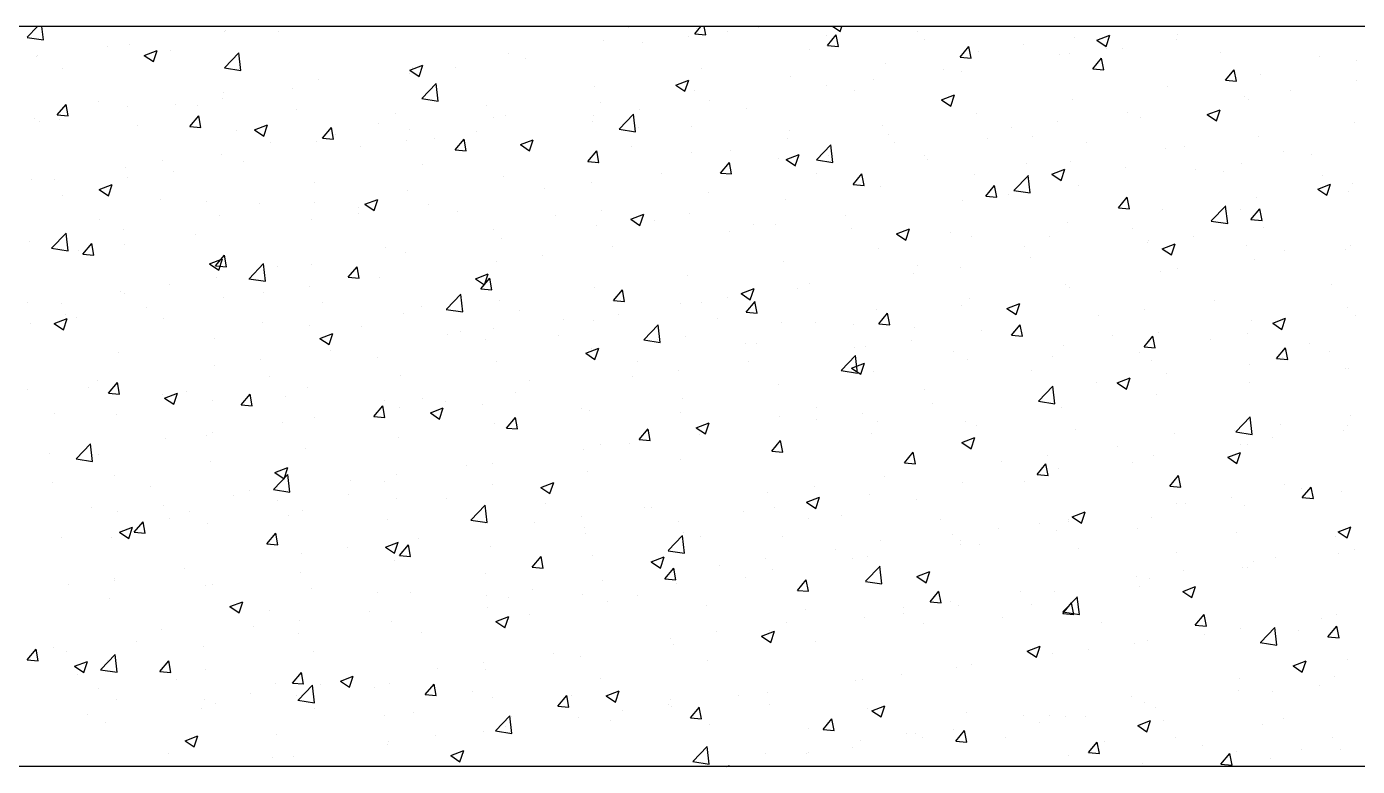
# Model space of a CAD drawing. Header units: millimetres. Extents: x 331487 to 517269, y 198509 to 399936.
# Drawn here: x 437376 to 438096, y 339696 to 340096 of the extents above; entities that cross this region are included whole.
import ezdxf

# ---------------------------------------------------------------- set-up
doc = ezdxf.new("R2010")
doc.units = ezdxf.units.MM
doc.header["$MEASUREMENT"] = 0
doc.layers.add('COLUMN', color=6, linetype='Continuous')

msp = doc.modelspace()

# ---------------------------------------------------------------- linework, layer by layer
at = {"layer": 'COLUMN'}
for p, q in [((448979.83, 340095.96), (420204.35, 340095.96)), ((448984.26, 339695.96), (420604.35, 339695.96))]:
    msp.add_line(p, q, dxfattribs=at)
at = {"layer": 'COLUMN', "color": 2, "linetype": 'Continuous'}
for p, q in [((437376.34, 340090.18), (437381.89, 340095.96)), ((437385.2, 340088.77), (437384.37, 340095.96)), ((437737.36, 340092.02), (437740.67, 340095.96)), ((437743.34, 340091.5), (437742.52, 340095.96)), ((437812.1, 340095.96), (437816.08, 340093.28)), ((437816.07, 340093.28), (437816.97, 340095.96)), ((437376.31, 340090.15), (437385.2, 340088.77)), ((437483.14, 340093.39), (437483.14, 340093.39)), ((437483.83, 340093.61), (437483.83, 340093.61)), ((437512.07, 340093.09), (437512.07, 340093.09)), ((437701.57, 340095.55), (437701.57, 340095.55)), ((437733.99, 340090.44), (437733.99, 340090.44)), ((437737.36, 340092.02), (437743.34, 340091.5)), ((437738.26, 340094.7), (437738.26, 340094.7)), ((437754.95, 340093.29), (437754.95, 340093.29)), ((437771.87, 340095.43), (437771.87, 340095.43)), ((437808.33, 340091.04), (437808.33, 340091.04)), ((437809.09, 340085.75), (437813.91, 340091.49)), ((437815.07, 340085.22), (437813.91, 340091.49)), ((437857.85, 340093.49), (437857.85, 340093.49)), ((437861.72, 340088.78), (437861.72, 340088.78)), ((437942.78, 340089.85), (437942.78, 340089.85)), ((437954.82, 340088.63), (437961.82, 340091.31)), ((437959.79, 340085.27), (437961.81, 340091.31)), ((437997.69, 340089.18), (437997.69, 340089.18)), ((437998.45, 340091.55), (437998.45, 340091.55)), ((437419.99, 340085.08), (437419.99, 340085.08)), ((437431.89, 340086.11), (437431.89, 340086.11)), ((437439.65, 340080.4), (437446.66, 340083.09)), ((437444.63, 340077.04), (437446.65, 340083.08)), ((437453.75, 340083.08), (437453.75, 340083.08)), ((437483.07, 340073.63), (437490.86, 340081.75)), ((437491.93, 340072.22), (437490.82, 340081.71)), ((437687.75, 340088.3), (437687.75, 340088.3)), ((437708.96, 340087.15), (437708.96, 340087.15)), ((437799.53, 340083.48), (437799.53, 340083.48)), ((437809.09, 340085.75), (437815.07, 340085.23)), ((437880.82, 340079.47), (437885.64, 340085.22)), ((437886.79, 340078.94), (437885.64, 340085.21)), ((437890.84, 340082.36), (437890.84, 340082.36)), ((437915.1, 340086.53), (437915.1, 340086.53)), ((437940.13, 340081.54), (437940.13, 340081.54)), ((437954.82, 340088.63), (437959.79, 340085.27)), ((437959.81, 340084.19), (437959.81, 340084.19)), ((437968.48, 340084.27), (437968.48, 340084.27)), ((438021.86, 340082.02), (438021.86, 340082.02)), ((437381.38, 340079.71), (437381.38, 340079.71)), ((437382.11, 340080.09), (437382.11, 340080.09)), ((437439.66, 340080.4), (437444.63, 340077.04)), ((437583.37, 340072.39), (437590.37, 340075.08)), ((437588.34, 340069.03), (437590.37, 340075.08)), ((437636.41, 340081.26), (437636.41, 340081.26)), ((437645.81, 340078.83), (437645.81, 340078.83)), ((437840.33, 340075.95), (437840.33, 340075.95)), ((437880.82, 340079.47), (437886.79, 340078.95)), ((437934.78, 340080.9), (437934.78, 340080.9)), ((437952.54, 340073.2), (437957.36, 340078.94)), ((437958.52, 340072.67), (437957.36, 340078.94)), ((438075.25, 340079.76), (438075.25, 340079.76)), ((438095.35, 340077.5), (438095.35, 340077.5)), ((437395.43, 340073.07), (437395.43, 340073.07)), ((437483.03, 340073.59), (437491.93, 340072.22)), ((437533.96, 340067.36), (437533.96, 340067.36)), ((437582.9, 340070.55), (437582.9, 340070.55)), ((437583.37, 340072.39), (437588.34, 340069.03)), ((437584.47, 340073.76), (437584.47, 340073.76)), ((437607.93, 340073.85), (437607.93, 340073.85)), ((437727.08, 340064.38), (437734.08, 340067.07)), ((437732.05, 340061.02), (437734.08, 340067.07)), ((437741.22, 340073.47), (437741.22, 340073.47)), ((437788.98, 340068.91), (437788.98, 340068.91)), ((437833.75, 340067.6), (437833.75, 340067.6)), ((437871.62, 340072.58), (437871.62, 340072.58)), ((437881.81, 340071.53), (437881.81, 340071.53)), ((437952.54, 340073.2), (437958.52, 340072.68)), ((438024.27, 340066.92), (438029.09, 340072.67)), ((438030.24, 340066.39), (438029.09, 340072.66)), ((438043.42, 340070.01), (438043.42, 340070.01)), ((437482.61, 340060.32), (437482.61, 340060.32)), ((437519.74, 340062.24), (437519.74, 340062.24)), ((437589.79, 340057.08), (437597.58, 340065.2)), ((437598.65, 340055.66), (437597.55, 340065.16)), ((437682.9, 340063.46), (437682.9, 340063.46)), ((437727.08, 340064.38), (437732.06, 340061.03)), ((437737.05, 340061.41), (437737.05, 340061.41)), ((437808.72, 340064.3), (437808.72, 340064.3)), ((437823.5, 340061.52), (437823.5, 340061.52)), ((437992.9, 340063.6), (437992.9, 340063.6)), ((438024.27, 340066.92), (438030.25, 340066.4)), ((438059.57, 340061.35), (438059.57, 340061.35)), ((438094.96, 340066.57), (438094.96, 340066.57)), ((437392.61, 340048.18), (437397.43, 340053.93)), ((437398.58, 340047.65), (437397.43, 340053.92)), ((437415.18, 340055.73), (437415.18, 340055.73)), ((437430.68, 340052.82), (437430.68, 340052.82)), ((437456.84, 340053.95), (437456.84, 340053.95)), ((437468.57, 340053.47), (437468.57, 340053.47)), ((437481.87, 340057.25), (437481.87, 340057.25)), ((437589.76, 340057.04), (437598.65, 340055.66)), ((437624.58, 340053.45), (437624.58, 340053.45)), ((437686.53, 340055.01), (437686.53, 340055.01)), ((437745.56, 340055.99), (437745.56, 340055.99)), ((437870.79, 340056.37), (437877.8, 340059.06)), ((437870.79, 340056.37), (437875.77, 340053.02)), ((437875.76, 340053.02), (437877.79, 340059.06)), ((437941.56, 340056.56), (437941.56, 340056.56)), ((438034.53, 340058.05), (438034.53, 340058.05)), ((438036.64, 340056.56), (438036.64, 340056.56)), ((437380.16, 340046.42), (437380.16, 340046.42)), ((437392.61, 340048.18), (437398.59, 340047.66)), ((437393.68, 340045.64), (437393.68, 340045.64)), ((437464.34, 340041.91), (437469.16, 340047.65)), ((437470.31, 340041.38), (437469.15, 340047.65)), ((437521.95, 340051.22), (437521.95, 340051.22)), ((437575.33, 340048.96), (437575.33, 340048.96)), ((437628.71, 340046.7), (437628.71, 340046.7)), ((437635.19, 340047.97), (437635.19, 340047.97)), ((437682.65, 340047.71), (437682.65, 340047.71)), ((437696.52, 340040.53), (437704.3, 340048.64)), ((437705.37, 340039.11), (437704.27, 340048.61)), ((437707.69, 340051), (437707.69, 340051)), ((437765.18, 340051.51), (437765.18, 340051.51)), ((437889.62, 340049.07), (437889.62, 340049.07)), ((437971.38, 340049.74), (437971.38, 340049.74)), ((437978.32, 340046.55), (437978.32, 340046.55)), ((438014.51, 340048.36), (438021.51, 340051.05)), ((438014.51, 340048.36), (438019.48, 340045.01)), ((438019.48, 340045.01), (438021.51, 340051.05)), ((437382.89, 340044.55), (437382.89, 340044.55)), ((437436.27, 340042.29), (437436.27, 340042.29)), ((437464.34, 340041.91), (437470.31, 340041.38)), ((437489.65, 340040.04), (437489.65, 340040.04)), ((437499.35, 340040.14), (437506.35, 340042.82)), ((437499.35, 340040.14), (437504.32, 340036.78)), ((437504.32, 340036.78), (437506.34, 340042.82)), ((437536.06, 340035.63), (437540.88, 340041.38)), ((437542.04, 340035.1), (437540.88, 340041.37)), ((437566.26, 340043.43), (437566.26, 340043.43)), ((437583.25, 340040.47), (437583.25, 340040.47)), ((437619.5, 340039.39), (437619.5, 340039.39)), ((437682.1, 340044.45), (437682.1, 340044.45)), ((437696.48, 340040.49), (437705.37, 340039.11)), ((437706.86, 340041.5), (437706.86, 340041.5)), ((437735.48, 340042.19), (437735.48, 340042.19)), ((437788.86, 340039.94), (437788.86, 340039.94)), ((437839.11, 340042.66), (437839.11, 340042.66)), ((437908.47, 340041.46), (437908.47, 340041.46)), ((437933.51, 340044.75), (437933.51, 340044.75)), ((438094.14, 340044.21), (438094.14, 340044.21)), ((437507.94, 340033.42), (437507.94, 340033.42)), ((437532.74, 340034.07), (437532.74, 340034.07)), ((437536.06, 340035.63), (437542.04, 340035.11)), ((437543.03, 340037.78), (437543.03, 340037.78)), ((437556.59, 340031.11), (437556.59, 340031.11)), ((437581.63, 340034.4), (437581.63, 340034.4)), ((437596.42, 340035.53), (437596.42, 340035.53)), ((437607.79, 340029.36), (437612.61, 340035.1)), ((437613.76, 340028.83), (437612.61, 340035.09)), ((437643.06, 340032.13), (437650.06, 340034.82)), ((437643.06, 340032.13), (437648.03, 340028.77)), ((437648.03, 340028.77), (437650.06, 340034.81)), ((437648.54, 340031.49), (437648.54, 340031.49)), ((437649.8, 340033.27), (437649.8, 340033.27)), ((437787.77, 340035.62), (437787.77, 340035.62)), ((437803.24, 340023.98), (437811.03, 340032.09)), ((437812.1, 340022.56), (437810.99, 340032.06)), ((437842.24, 340037.68), (437842.24, 340037.68)), ((437845.32, 340033.14), (437845.32, 340033.14)), ((437895.62, 340035.43), (437895.62, 340035.43)), ((437920.01, 340036.54), (437920.01, 340036.54)), ((437949.01, 340033.17), (437949.01, 340033.17)), ((438042.2, 340036.72), (438042.2, 340036.72)), ((437481.4, 340027.03), (437481.4, 340027.03)), ((437607.79, 340029.36), (437613.76, 340028.83)), ((437679.51, 340023.08), (437684.33, 340028.83)), ((437685.49, 340022.55), (437684.33, 340028.82)), ((437703.18, 340031.02), (437703.18, 340031.02)), ((437735.83, 340028.13), (437735.83, 340028.13)), ((437756.56, 340028.76), (437756.56, 340028.76)), ((437782.41, 340024.86), (437782.41, 340024.86)), ((437786.77, 340024.12), (437793.77, 340026.81)), ((437786.77, 340024.12), (437791.75, 340020.76)), ((437791.74, 340020.76), (437793.77, 340026.81)), ((437803.21, 340023.94), (437812.1, 340022.56)), ((437807.44, 340028.16), (437807.44, 340028.16)), ((437809.95, 340026.51), (437809.95, 340026.51)), ((437861.69, 340026.52), (437861.69, 340026.52)), ((437863.33, 340024.25), (437863.33, 340024.25)), ((437991.69, 340030.32), (437991.69, 340030.32)), ((438002.39, 340030.92), (438002.39, 340030.92)), ((438055.77, 340028.66), (438055.77, 340028.66)), ((438071.13, 340026.89), (438071.13, 340026.89)), ((437429.46, 340019.53), (437429.46, 340019.53)), ((437449.62, 340023.41), (437449.62, 340023.41)), ((437455.56, 340017.81), (437455.56, 340017.81)), ((437493.44, 340022.79), (437493.44, 340022.79)), ((437590.22, 340021.48), (437590.22, 340021.48)), ((437679.51, 340023.08), (437685.49, 340022.56)), ((437685.32, 340021.72), (437685.32, 340021.72)), ((437751.24, 340016.8), (437756.06, 340022.55)), ((437751.24, 340016.8), (437757.22, 340016.28)), ((437757.21, 340016.28), (437756.06, 340022.54)), ((437916.71, 340021.99), (437916.71, 340021.99)), ((437930.48, 340016.11), (437937.49, 340018.8)), ((437935.46, 340012.75), (437937.48, 340018.8)), ((437940.35, 340023.27), (437940.35, 340023.27)), ((437970.09, 340019.74), (437970.09, 340019.74)), ((438008.23, 340018.61), (438008.23, 340018.61)), ((438023.47, 340017.48), (438023.47, 340017.48)), ((438033.26, 340021.91), (438033.26, 340021.91)), ((437378.95, 340013.13), (437378.95, 340013.13)), ((437391.3, 340013.4), (437391.3, 340013.4)), ((437415.32, 340007.88), (437422.33, 340010.57)), ((437420.29, 340004.53), (437422.32, 340010.57)), ((437430.53, 340014.51), (437430.53, 340014.51)), ((437531.9, 340011.47), (437531.9, 340011.47)), ((437633.98, 340014.68), (437633.98, 340014.68)), ((437681.38, 340011.56), (437681.38, 340011.56)), ((437719.25, 340016.55), (437719.25, 340016.55)), ((437803.37, 340016.51), (437803.37, 340016.51)), ((437822.97, 340010.53), (437827.79, 340016.27)), ((437822.97, 340010.53), (437828.94, 340010.01)), ((437828.94, 340010), (437827.78, 340016.27)), ((437888.41, 340015.78), (437888.41, 340015.78)), ((437894.69, 340004.25), (437899.51, 340010)), ((437900.67, 340003.73), (437899.51, 340009.99)), ((437909.96, 340007.42), (437917.75, 340015.54)), ((437918.82, 340006.01), (437917.72, 340015.51)), ((437930.48, 340016.11), (437935.46, 340012.75)), ((437945.07, 340010.3), (437945.07, 340010.3)), ((438074.2, 340008.1), (438081.2, 340010.79)), ((438076.86, 340015.23), (438076.86, 340015.23)), ((438079.17, 340004.74), (438081.2, 340010.79)), ((438092.92, 340010.93), (438092.92, 340010.93)), ((437395.29, 340004.9), (437395.29, 340004.9)), ((437415.32, 340007.88), (437420.3, 340004.53)), ((437448.67, 340002.64), (437448.67, 340002.64)), ((437559.04, 339999.87), (437566.04, 340002.56)), ((437564.01, 339996.52), (437566.03, 340002.56)), ((437582.04, 340007.18), (437582.04, 340007.18)), ((437656.35, 340008.26), (437656.35, 340008.26)), ((437745.05, 340006.5), (437745.05, 340006.5)), ((437786.55, 340002.33), (437786.55, 340002.33)), ((437837.9, 340009.37), (437837.9, 340009.37)), ((437894.69, 340004.25), (437900.67, 340003.73)), ((437907.2, 340005.31), (437907.2, 340005.31)), ((437909.93, 340007.39), (437918.82, 340006.01)), ((437966.42, 339997.98), (437971.24, 340003.72)), ((437972.39, 339997.45), (437971.24, 340003.72)), ((438040.98, 340003.43), (438040.98, 340003.43)), ((438074.2, 340008.1), (438079.17, 340004.75)), ((438090.83, 340006.9), (438090.83, 340006.9)), ((437473.58, 340001.46), (437473.58, 340001.46)), ((437502.05, 340000.38), (437502.05, 340000.38)), ((437531.53, 340000.78), (437531.53, 340000.78)), ((437555.44, 339998.13), (437555.44, 339998.13)), ((437559.04, 339999.87), (437564.01, 339996.52)), ((437593.19, 339999.95), (437593.19, 339999.95)), ((437608.82, 339995.87), (437608.82, 339995.87)), ((437686.73, 339996.49), (437686.73, 339996.49)), ((437882.16, 340002.02), (437882.16, 340002.02)), ((437966.42, 339997.98), (437972.39, 339997.46)), ((437990.47, 339997.03), (437990.47, 339997.03)), ((438016.69, 339990.87), (438024.48, 339998.99)), ((438025.55, 339989.46), (438024.44, 339998.95)), ((438032.51, 339996.89), (438032.51, 339996.89)), ((438038.14, 339991.7), (438042.96, 339997.45)), ((438044.12, 339991.18), (438042.96, 339997.44)), ((437415.27, 339991.45), (437415.27, 339991.45)), ((437480.18, 339993.74), (437480.18, 339993.74)), ((437530.28, 339991.67), (437530.28, 339991.67)), ((437555.32, 339994.96), (437555.32, 339994.96)), ((437662.2, 339993.62), (437662.2, 339993.62)), ((437684.1, 339988.43), (437684.1, 339988.43)), ((437702.75, 339991.87), (437709.75, 339994.55)), ((437702.75, 339991.87), (437707.72, 339988.51)), ((437707.72, 339988.51), (437709.75, 339994.55)), ((437715.58, 339991.36), (437715.58, 339991.36)), ((437734.61, 339994.84), (437734.61, 339994.84)), ((437768.97, 339989.11), (437768.97, 339989.11)), ((437781.14, 339988.72), (437781.14, 339988.72)), ((437819.01, 339993.7), (437819.01, 339993.7)), ((437939.13, 339989.98), (437939.13, 339989.98)), ((438016.65, 339990.83), (438025.55, 339989.46)), ((438038.14, 339991.7), (438044.12, 339991.18)), ((437389.6, 339976.22), (437397.39, 339984.34)), ((437398.46, 339974.8), (437397.36, 339984.3)), ((437428.24, 339986.24), (437428.24, 339986.24)), ((437467.13, 339983.35), (437467.13, 339983.35)), ((437628.41, 339986.48), (437628.41, 339986.48)), ((437632.76, 339981.39), (437632.76, 339981.39)), ((437756.1, 339985.42), (437756.1, 339985.42)), ((437822.35, 339986.85), (437822.35, 339986.85)), ((437846.46, 339983.86), (437853.46, 339986.54)), ((437846.46, 339983.86), (437851.44, 339980.5)), ((437851.43, 339980.5), (437853.46, 339986.54)), ((437875.73, 339984.6), (437875.73, 339984.6)), ((437887.19, 339982.49), (437887.19, 339982.49)), ((437929.11, 339982.34), (437929.11, 339982.34)), ((437974.2, 339986.88), (437974.2, 339986.88)), ((438006.95, 339982.47), (438006.95, 339982.47)), ((438044.83, 339987.45), (438044.83, 339987.45)), ((437377.73, 339979.84), (437377.73, 339979.84)), ((437389.57, 339976.18), (437398.46, 339974.8)), ((437404.22, 339975.07), (437404.22, 339975.07)), ((437406.48, 339972.96), (437411.31, 339978.71)), ((437412.46, 339972.43), (437411.3, 339978.7)), ((437429.26, 339978.37), (437429.26, 339978.37)), ((437570.09, 339976.47), (437570.09, 339976.47)), ((437580.82, 339973.9), (437580.82, 339973.9)), ((437692.95, 339977.1), (437692.95, 339977.1)), ((437836.68, 339976.09), (437836.68, 339976.09)), ((437915.88, 339976.87), (437915.88, 339976.87)), ((437981.92, 339979.17), (437981.92, 339979.17)), ((437982.49, 339980.09), (437982.49, 339980.09)), ((437990.18, 339975.85), (437997.18, 339978.54)), ((437990.18, 339975.85), (437995.15, 339972.49)), ((437995.15, 339972.49), (437997.17, 339978.53)), ((438035.88, 339977.83), (438035.88, 339977.83)), ((438056.48, 339974.93), (438056.48, 339974.93)), ((438089.26, 339975.57), (438089.26, 339975.57)), ((438091.71, 339977.64), (438091.71, 339977.64)), ((437406.48, 339972.96), (437412.46, 339972.44)), ((437475.01, 339967.62), (437482.02, 339970.31)), ((437475.01, 339967.62), (437479.99, 339964.27)), ((437478.21, 339966.69), (437483.03, 339972.43)), ((437478.21, 339966.69), (437484.19, 339966.16)), ((437479.98, 339964.26), (437482.01, 339970.31)), ((437484.19, 339966.16), (437483.03, 339972.43)), ((437496.33, 339959.67), (437504.11, 339967.79)), ((437505.18, 339958.25), (437504.08, 339967.75)), ((437511.78, 339966.46), (437511.78, 339966.46)), ((437530.31, 339967.49), (437530.31, 339967.49)), ((437630.04, 339968.82), (437630.04, 339968.82)), ((437655.07, 339972.12), (437655.07, 339972.12)), ((437785.34, 339969.04), (437785.34, 339969.04)), ((437857.56, 339966.86), (437857.56, 339966.86)), ((437918.76, 339970.86), (437918.76, 339970.86)), ((438039.77, 339970.14), (438039.77, 339970.14)), ((437478.97, 339960.45), (437478.97, 339960.45)), ((437496.29, 339959.63), (437505.18, 339958.25)), ((437549.94, 339960.41), (437554.76, 339966.16)), ((437549.94, 339960.41), (437555.91, 339959.89)), ((437555.91, 339959.88), (437554.76, 339966.15)), ((437566.88, 339960.51), (437566.88, 339960.51)), ((437618.73, 339959.61), (437625.73, 339962.3)), ((437618.73, 339959.61), (437623.7, 339956.26)), ((437621.66, 339954.14), (437626.48, 339959.88)), ((437623.7, 339956.26), (437625.73, 339962.3)), ((437627.64, 339953.61), (437626.48, 339959.88)), ((437733.4, 339961.55), (437733.4, 339961.55)), ((437855.86, 339962.57), (437855.86, 339962.57)), ((437880.89, 339965.87), (437880.89, 339965.87)), ((437989.26, 339963.74), (437989.26, 339963.74)), ((437998.16, 339964.92), (437998.16, 339964.92)), ((437427.03, 339952.95), (437427.03, 339952.95)), ((437453.46, 339956.45), (437453.46, 339956.45)), ((437503.98, 339952.23), (437503.98, 339952.23)), ((437529.01, 339955.52), (437529.01, 339955.52)), ((437621.66, 339954.14), (437627.64, 339953.61)), ((437682.89, 339955.14), (437682.89, 339955.14)), ((437693.39, 339947.86), (437698.21, 339953.61)), ((437699.36, 339947.33), (437698.21, 339953.6)), ((437762.44, 339951.6), (437769.44, 339954.29)), ((437767.41, 339948.25), (437769.44, 339954.29)), ((437792.7, 339954.26), (437792.7, 339954.26)), ((437799.24, 339956.85), (437799.24, 339956.85)), ((437937.91, 339956.7), (437937.91, 339956.7)), ((437939.84, 339954.91), (437939.84, 339954.91)), ((438081.67, 339956.33), (438081.67, 339956.33)), ((437376.52, 339946.55), (437376.52, 339946.55)), ((437395.14, 339946.44), (437395.14, 339946.44)), ((437429.2, 339951.54), (437429.2, 339951.54)), ((437482.58, 339949.29), (437482.58, 339949.29)), ((437535.96, 339947.03), (437535.96, 339947.03)), ((437589.35, 339944.77), (437589.35, 339944.77)), ((437603.05, 339943.12), (437610.84, 339951.23)), ((437611.91, 339941.7), (437610.8, 339951.2)), ((437631.54, 339948.1), (437631.54, 339948.1)), ((437693.39, 339947.86), (437699.37, 339947.34)), ((437729.79, 339945.98), (437729.79, 339945.98)), ((437740.92, 339946.84), (437740.92, 339946.84)), ((437754.83, 339949.27), (437754.83, 339949.27)), ((437762.44, 339951.6), (437767.41, 339948.25)), ((437765.11, 339941.59), (437769.94, 339947.33)), ((437771.09, 339941.06), (437769.93, 339947.33)), ((437881.52, 339944.9), (437881.52, 339944.9)), ((437885.97, 339949.2), (437885.97, 339949.2)), ((437906.15, 339943.6), (437913.15, 339946.28)), ((437911.12, 339940.24), (437913.15, 339946.28)), ((438018.52, 339948.01), (438018.52, 339948.01)), ((437390.99, 339935.37), (437397.99, 339938.06)), ((437395.96, 339932.01), (437397.99, 339938.05)), ((437396.9, 339940.36), (437396.9, 339940.36)), ((437402.95, 339938.93), (437402.95, 339938.93)), ((437440.82, 339943.91), (437440.82, 339943.91)), ((437450.28, 339938.11), (437450.28, 339938.11)), ((437579.6, 339940.61), (437579.6, 339940.61)), ((437603.01, 339943.08), (437611.91, 339941.7)), ((437642.73, 339942.52), (437642.73, 339942.52)), ((437666.64, 339937.66), (437666.64, 339937.66)), ((437696.11, 339940.26), (437696.11, 339940.26)), ((437749.49, 339938.01), (437749.49, 339938.01)), ((437765.11, 339941.59), (437771.09, 339941.06)), ((437835.46, 339942.8), (437835.46, 339942.8)), ((437836.84, 339935.31), (437841.66, 339941.06)), ((437842.82, 339934.78), (437841.66, 339941.05)), ((437906.15, 339943.6), (437911.13, 339940.24)), ((437955.61, 339939.73), (437955.61, 339939.73)), ((437980.65, 339943.03), (437980.65, 339943.03)), ((438049.87, 339935.59), (438056.87, 339938.27)), ((438054.84, 339932.23), (438056.86, 339938.27)), ((438090.49, 339944.35), (438090.49, 339944.35)), ((438094.67, 339939.94), (438094.67, 339939.94)), ((437377.92, 339935.63), (437377.92, 339935.63)), ((437390.99, 339935.37), (437395.97, 339932.01)), ((437503.67, 339935.85), (437503.67, 339935.85)), ((437529.09, 339934.2), (437529.09, 339934.2)), ((437557.05, 339933.6), (437557.05, 339933.6)), ((437610.43, 339931.34), (437610.43, 339931.34)), ((437628.77, 339932.68), (437628.77, 339932.68)), ((437682.6, 339936.83), (437682.6, 339936.83)), ((437709.77, 339926.56), (437717.56, 339934.68)), ((437718.63, 339925.15), (437717.53, 339934.65)), ((437784.12, 339935.75), (437784.12, 339935.75)), ((437802.87, 339935.75), (437802.87, 339935.75)), ((437823.2, 339934.89), (437823.2, 339934.89)), ((437836.84, 339935.31), (437842.82, 339934.79)), ((437856.26, 339933.5), (437856.26, 339933.5)), ((437892.46, 339931.42), (437892.46, 339931.42)), ((437908.57, 339929.04), (437913.39, 339934.78)), ((437909.64, 339931.24), (437909.64, 339931.24)), ((437914.54, 339928.51), (437913.39, 339934.77)), ((437988.04, 339930.45), (437988.04, 339930.45)), ((438038.55, 339936.85), (438038.55, 339936.85)), ((438049.87, 339935.59), (438054.84, 339932.23)), ((437477.75, 339927.16), (437477.75, 339927.16)), ((437534.7, 339927.36), (437541.71, 339930.05)), ((437534.7, 339927.36), (437539.68, 339924)), ((437539.68, 339924), (437541.7, 339930.05)), ((437603.73, 339929.38), (437603.73, 339929.38)), ((437624.28, 339926.82), (437624.28, 339926.82)), ((437663.81, 339929.09), (437663.81, 339929.09)), ((437709.74, 339926.53), (437718.63, 339925.15)), ((437717.19, 339926.83), (437717.19, 339926.83)), ((437732.18, 339928.26), (437732.18, 339928.26)), ((437764.88, 339924.88), (437764.88, 339924.88)), ((437770.58, 339924.58), (437770.58, 339924.58)), ((437854.58, 339926.43), (437854.58, 339926.43)), ((437908.57, 339929.04), (437914.54, 339928.51)), ((437936.7, 339923.41), (437936.7, 339923.41)), ((437963.02, 339928.99), (437963.02, 339928.99)), ((437980.29, 339922.76), (437985.11, 339928.51)), ((437986.27, 339922.23), (437985.11, 339928.5)), ((438016.4, 339926.73), (438016.4, 339926.73)), ((438036.35, 339929.93), (438036.35, 339929.93)), ((438069.79, 339924.47), (438069.79, 339924.47)), ((437425.81, 339919.67), (437425.81, 339919.67)), ((437502.7, 339916.08), (437502.7, 339916.08)), ((437540.58, 339921.07), (437540.58, 339921.07)), ((437565.96, 339916.81), (437565.96, 339916.81)), ((437678.42, 339919.35), (437685.42, 339922.04)), ((437678.42, 339919.35), (437683.39, 339916)), ((437681.67, 339921.86), (437681.67, 339921.86)), ((437683.39, 339915.99), (437685.42, 339922.04)), ((437816.5, 339910.01), (437824.29, 339918.13)), ((437823.96, 339922.32), (437823.96, 339922.32)), ((437825.36, 339908.6), (437824.25, 339918.09)), ((437829.55, 339923.13), (437829.55, 339923.13)), ((437877.34, 339920.06), (437877.34, 339920.06)), ((437930.72, 339917.81), (437930.72, 339917.81)), ((437978.03, 339919.92), (437978.03, 339919.92)), ((437980.29, 339922.76), (437986.27, 339922.24)), ((438052.02, 339916.48), (438056.84, 339922.23)), ((438052.02, 339916.48), (438058, 339915.96)), ((438055.37, 339916.89), (438055.37, 339916.89)), ((438057.99, 339915.96), (438056.84, 339922.22)), ((438080.4, 339920.18), (438080.4, 339920.18)), ((437477.67, 339912.79), (437477.67, 339912.79)), ((437630.33, 339914.81), (437630.33, 339914.81)), ((437706.56, 339914.87), (437706.56, 339914.87)), ((437728.52, 339909.83), (437728.52, 339909.83)), ((437766.4, 339914.82), (437766.4, 339914.82)), ((437816.46, 339909.97), (437825.36, 339908.6)), ((437822.13, 339911.34), (437829.13, 339914.03)), ((437822.13, 339911.34), (437827.11, 339907.99)), ((437827.1, 339907.99), (437829.13, 339914.03)), ((437834.25, 339909.51), (437834.25, 339909.51)), ((437884.76, 339915.91), (437884.76, 339915.91)), ((437919.71, 339909.91), (437919.71, 339909.91)), ((437984.11, 339915.55), (437984.11, 339915.55)), ((438037.49, 339913.3), (438037.49, 339913.3)), ((438089.27, 339911.06), (438089.27, 339911.06)), ((438090.87, 339911.04), (438090.87, 339911.04)), ((437414.52, 339904.47), (437414.52, 339904.47)), ((437420.36, 339897.74), (437425.18, 339903.49)), ((437426.33, 339897.21), (437425.18, 339903.48)), ((437507.65, 339906.8), (437507.65, 339906.8)), ((437578.39, 339907.32), (437578.39, 339907.32)), ((437648.25, 339904.86), (437648.25, 339904.86)), ((437703.49, 339906.54), (437703.49, 339906.54)), ((437782.9, 339902.47), (437782.9, 339902.47)), ((437923.22, 339893.46), (437931.01, 339901.58)), ((437954.34, 339903.58), (437954.34, 339903.58)), ((437965.84, 339903.33), (437972.85, 339906.02)), ((437965.84, 339903.33), (437970.82, 339899.98)), ((437970.81, 339899.98), (437972.84, 339906.02)), ((437992.21, 339908.57), (437992.21, 339908.57)), ((438037.34, 339903.56), (438037.34, 339903.56)), ((437376.64, 339899.48), (437376.64, 339899.48)), ((437409.3, 339900.71), (437409.3, 339900.71)), ((437420.36, 339897.74), (437426.34, 339897.22)), ((437449.33, 339896.78), (437449.33, 339896.78)), ((437450.68, 339895.11), (437457.68, 339897.79)), ((437450.68, 339895.11), (437455.66, 339891.75)), ((437455.65, 339891.75), (437457.68, 339897.79)), ((437462.69, 339898.45), (437462.69, 339898.45)), ((437492.09, 339891.47), (437496.91, 339897.21)), ((437498.06, 339890.94), (437496.9, 339897.21)), ((437516.07, 339896.2), (437516.07, 339896.2)), ((437527.88, 339900.91), (437527.88, 339900.91)), ((437589.93, 339894.85), (437589.93, 339894.85)), ((437640.33, 339898.22), (437640.33, 339898.22)), ((437730.97, 339894.97), (437730.97, 339894.97)), ((437861.39, 339899.9), (437861.39, 339899.9)), ((437929.31, 339900.29), (437929.31, 339900.29)), ((437932.08, 339892.04), (437930.98, 339901.54)), ((437986.82, 339897.16), (437986.82, 339897.16)), ((437476.53, 339893.87), (437476.53, 339893.87)), ((437492.09, 339891.47), (437498.06, 339890.94)), ((437563.81, 339885.19), (437568.63, 339890.94)), ((437569.79, 339884.66), (437568.63, 339890.93)), ((437569.45, 339893.94), (437569.45, 339893.94)), ((437577.43, 339889.94), (437577.43, 339889.94)), ((437594.4, 339887.1), (437601.4, 339889.79)), ((437599.37, 339883.74), (437601.39, 339889.78)), ((437602.46, 339893.24), (437602.46, 339893.24)), ((437622.83, 339891.69), (437622.83, 339891.69)), ((437676.21, 339889.43), (437676.21, 339889.43)), ((437680.45, 339888.57), (437680.45, 339888.57)), ((437729.6, 339887.18), (437729.6, 339887.18)), ((437803.07, 339889.89), (437803.07, 339889.89)), ((437866.15, 339891.97), (437866.15, 339891.97)), ((437923.19, 339893.42), (437932.08, 339892.04)), ((437935.48, 339890.12), (437935.48, 339890.12)), ((437391.01, 339886.77), (437391.01, 339886.77)), ((437424.6, 339886.38), (437424.6, 339886.38)), ((437514.27, 339881.63), (437514.27, 339881.63)), ((437531.61, 339884.84), (437531.61, 339884.84)), ((437563.81, 339885.19), (437569.79, 339884.67)), ((437594.4, 339887.1), (437599.37, 339883.74)), ((437629.11, 339881.52), (437629.11, 339881.52)), ((437635.54, 339878.92), (437640.36, 339884.66)), ((437641.51, 339878.39), (437640.36, 339884.66)), ((437738.11, 339879.09), (437745.11, 339881.78)), ((437743.08, 339875.73), (437745.11, 339881.78)), ((437782.98, 339884.92), (437782.98, 339884.92)), ((437803.24, 339883.69), (437803.24, 339883.69)), ((437828.28, 339886.99), (437828.28, 339886.99)), ((437836.36, 339882.67), (437836.36, 339882.67)), ((437883.54, 339882.62), (437883.54, 339882.62)), ((437889.74, 339880.41), (437889.74, 339880.41)), ((438029.95, 339876.91), (438037.74, 339885.03)), ((438038.8, 339875.49), (438037.7, 339884.99)), ((438054.09, 339880.74), (438054.09, 339880.74)), ((438090.54, 339880.27), (438090.54, 339880.27)), ((438091.97, 339885.73), (438091.97, 339885.73)), ((437451.36, 339873.34), (437451.36, 339873.34)), ((437473.29, 339874.83), (437473.29, 339874.83)), ((437476.4, 339876.64), (437476.4, 339876.64)), ((437577.17, 339874.03), (437577.17, 339874.03)), ((437635.54, 339878.92), (437641.52, 339878.39)), ((437707.26, 339872.64), (437712.08, 339878.39)), ((437713.24, 339872.11), (437712.08, 339878.38)), ((437738.11, 339879.09), (437743.08, 339875.73)), ((437740.09, 339875.38), (437740.09, 339875.38)), ((437744.75, 339879.87), (437744.75, 339879.87)), ((437833.03, 339876.22), (437833.03, 339876.22)), ((437881.82, 339871.08), (437888.82, 339873.77)), ((437886.79, 339867.72), (437888.82, 339873.77)), ((437943.13, 339878.15), (437943.13, 339878.15)), ((437996.51, 339875.9), (437996.51, 339875.9)), ((438029.06, 339877.44), (438029.06, 339877.44)), ((438029.91, 339876.87), (438038.8, 339875.49)), ((438049.89, 339873.64), (438049.89, 339873.64)), ((438088.06, 339877.77), (438088.06, 339877.77)), ((437402.86, 339862.26), (437410.65, 339870.37)), ((437411.72, 339860.84), (437410.61, 339870.34)), ((437526.66, 339867.63), (437526.66, 339867.63)), ((437677.18, 339867.1), (437677.18, 339867.1)), ((437686.44, 339869.86), (437686.44, 339869.86)), ((437702.22, 339870.39), (437702.22, 339870.39)), ((437707.26, 339872.64), (437713.24, 339872.12)), ((437778.99, 339866.37), (437783.81, 339872.11)), ((437778.99, 339866.37), (437784.97, 339865.84)), ((437781.69, 339869.18), (437781.69, 339869.18)), ((437784.96, 339865.84), (437783.81, 339872.11)), ((437850.72, 339860.09), (437855.54, 339865.84)), ((437856.69, 339859.56), (437855.53, 339865.83)), ((437881.82, 339871.08), (437886.8, 339867.72)), ((437965.91, 339869.13), (437965.91, 339869.13)), ((438025.53, 339863.07), (438032.54, 339865.76)), ((438030.51, 339859.71), (438032.53, 339865.76)), ((438032.22, 339870.26), (438032.22, 339870.26)), ((438036.12, 339870.27), (438036.12, 339870.27)), ((437388.21, 339865.03), (437388.21, 339865.03)), ((437402.82, 339862.22), (437411.72, 339860.84)), ((437414.97, 339864.82), (437414.97, 339864.82)), ((437475.32, 339860.58), (437475.32, 339860.58)), ((437614.03, 339858.78), (437614.03, 339858.78)), ((437628.12, 339859.85), (437628.12, 339859.85)), ((437729.75, 339861.68), (437729.75, 339861.68)), ((437850.72, 339860.09), (437856.69, 339859.57)), ((437903, 339860.85), (437903, 339860.85)), ((437922.44, 339853.82), (437927.26, 339859.56)), ((437928.42, 339853.29), (437927.26, 339859.56)), ((437928.03, 339864.14), (437928.03, 339864.14)), ((437973.9, 339860.25), (437973.9, 339860.25)), ((437985.61, 339863.87), (437985.61, 339863.87)), ((438025.53, 339863.07), (438030.51, 339859.72)), ((437423.38, 339853.09), (437423.38, 339853.09)), ((437509.58, 339845.7), (437517.37, 339853.82)), ((437510.37, 339854.84), (437517.38, 339857.53)), ((437510.37, 339854.84), (437515.35, 339851.49)), ((437515.34, 339851.49), (437517.37, 339857.53)), ((437518.44, 339844.29), (437517.34, 339853.79)), ((437576.15, 339853.8), (437576.15, 339853.8)), ((437679.24, 339855.28), (437679.24, 339855.28)), ((437839.84, 339852.53), (437839.84, 339852.53)), ((437922.44, 339853.82), (437928.42, 339853.29)), ((437934.27, 339856.83), (437934.27, 339856.83)), ((437994.17, 339847.54), (437998.99, 339853.29)), ((438000.14, 339847.01), (437998.99, 339853.28)), ((437389.83, 339849.61), (437389.83, 339849.61)), ((437443.21, 339847.35), (437443.21, 339847.35)), ((437496.59, 339845.1), (437496.59, 339845.1)), ((437509.55, 339845.67), (437518.44, 339844.29)), ((437551.12, 339850.5), (437551.12, 339850.5)), ((437569.8, 339849.84), (437569.8, 339849.84)), ((437627.9, 339848.24), (437627.9, 339848.24)), ((437654.09, 339846.84), (437661.09, 339849.52)), ((437654.09, 339846.84), (437659.06, 339843.48)), ((437659.06, 339843.48), (437661.08, 339849.52)), ((437776.94, 339844.25), (437776.94, 339844.25)), ((437801.97, 339847.55), (437801.97, 339847.55)), ((437882.33, 339849.33), (437882.33, 339849.33)), ((437915.58, 339850.24), (437915.58, 339850.24)), ((437994.17, 339847.54), (438000.15, 339847.02)), ((438056.18, 339848.3), (438056.18, 339848.3)), ((438065.66, 339846.28), (438065.66, 339846.28)), ((438065.89, 339841.27), (438070.71, 339847.01)), ((438071.87, 339840.74), (438070.71, 339847)), ((438086.84, 339844.48), (438086.84, 339844.48)), ((437450.09, 339837.2), (437450.09, 339837.2)), ((437487.96, 339842.19), (437487.96, 339842.19)), ((437511.48, 339839.83), (437511.48, 339839.83)), ((437549.98, 339842.84), (437549.98, 339842.84)), ((437575.96, 339840.74), (437575.96, 339840.74)), ((437603.36, 339840.59), (437603.36, 339840.59)), ((437616.31, 339829.15), (437624.1, 339837.27)), ((437625.17, 339827.74), (437624.06, 339837.23)), ((437656.74, 339838.33), (437656.74, 339838.33)), ((437797.8, 339838.83), (437804.8, 339841.51)), ((437797.8, 339838.83), (437802.77, 339835.47)), ((437802.77, 339835.47), (437804.8, 339841.51)), ((437831.82, 339842.93), (437831.82, 339842.93)), ((437857.26, 339840.23), (437857.26, 339840.23)), ((437997.86, 339838.29), (437997.86, 339838.29)), ((438002.75, 339838), (438002.75, 339838)), ((438027.79, 339841.3), (438027.79, 339841.3)), ((438034.9, 339836.98), (438034.9, 339836.98)), ((438065.89, 339841.27), (438071.87, 339840.74)), ((437410.91, 339836.18), (437410.91, 339836.18)), ((437425.06, 339833.9), (437425.06, 339833.9)), ((437453.16, 339829.82), (437453.16, 339829.82)), ((437464.3, 339833.92), (437464.3, 339833.92)), ((437517.68, 339831.67), (437517.68, 339831.67)), ((437525.45, 339834.34), (437525.45, 339834.34)), ((437675.91, 339830.95), (437675.91, 339830.95)), ((437710.12, 339836.08), (437710.12, 339836.08)), ((437713.78, 339835.94), (437713.78, 339835.94)), ((437763.51, 339833.82), (437763.51, 339833.82)), ((437780.47, 339835.89), (437780.47, 339835.89)), ((437798.94, 339830.22), (437798.94, 339830.22)), ((437816.89, 339831.57), (437816.89, 339831.57)), ((437939.6, 339829.69), (437939.6, 339829.69)), ((437941.51, 339830.82), (437948.51, 339833.51)), ((437941.51, 339830.82), (437946.49, 339827.46)), ((437946.48, 339827.46), (437948.51, 339833.5)), ((437984.39, 339830.58), (437984.39, 339830.58)), ((437426.35, 339822.59), (437433.35, 339825.28)), ((437426.35, 339822.59), (437431.33, 339819.24)), ((437431.32, 339819.23), (437433.35, 339825.28)), ((437434.23, 339822.52), (437439.06, 339828.27)), ((437434.24, 339822.52), (437440.21, 339822)), ((437440.21, 339821.99), (437439.05, 339828.26)), ((437474.1, 339827.3), (437474.1, 339827.3)), ((437571.06, 339829.41), (437571.06, 339829.41)), ((437616.27, 339829.11), (437625.17, 339827.74)), ((437624.44, 339827.16), (437624.44, 339827.16)), ((437650.87, 339827.65), (437650.87, 339827.65)), ((437677.83, 339824.9), (437677.83, 339824.9)), ((437728.53, 339828.39), (437728.53, 339828.39)), ((437731.21, 339822.64), (437731.21, 339822.64)), ((437870.27, 339829.31), (437870.27, 339829.31)), ((437901.73, 339824.7), (437901.73, 339824.7)), ((437923.65, 339827.06), (437923.65, 339827.06)), ((437933.05, 339823.54), (437933.05, 339823.54)), ((437939.54, 339828.28), (437939.54, 339828.28)), ((437977.03, 339824.8), (437977.03, 339824.8)), ((438030.42, 339822.54), (438030.42, 339822.54)), ((438085.22, 339822.81), (438092.23, 339825.5)), ((438085.23, 339822.81), (438090.2, 339819.45)), ((438090.2, 339819.45), (438092.22, 339825.5)), ((437394.84, 339819.81), (437394.84, 339819.81)), ((437422.16, 339819.8), (437422.16, 339819.8)), ((437505.96, 339816.25), (437510.78, 339821.99)), ((437505.96, 339816.25), (437511.94, 339815.73)), ((437511.94, 339815.72), (437510.78, 339821.99)), ((437570.06, 339814.58), (437577.07, 339817.27)), ((437575.03, 339811.23), (437577.06, 339817.27)), ((437577.69, 339809.97), (437582.51, 339815.72)), ((437583.66, 339809.44), (437582.51, 339815.71)), ((437587.72, 339819.34), (437587.72, 339819.34)), ((437678.02, 339821.99), (437678.02, 339821.99)), ((437723.03, 339812.6), (437730.82, 339820.72)), ((437731.89, 339811.18), (437730.79, 339820.68)), ((437740.63, 339820.21), (437740.63, 339820.21)), ((437784.59, 339820.39), (437784.59, 339820.39)), ((437837.97, 339818.13), (437837.97, 339818.13)), ((437876.69, 339821.41), (437876.69, 339821.41)), ((437881.11, 339816.04), (437881.11, 339816.04)), ((437881.22, 339818.27), (437881.22, 339818.27)), ((437891.35, 339815.88), (437891.35, 339815.88)), ((438083.8, 339820.29), (438083.8, 339820.29)), ((437524.81, 339811.06), (437524.81, 339811.06)), ((437549.85, 339814.35), (437549.85, 339814.35)), ((437570.06, 339814.58), (437575.04, 339811.23)), ((437577.69, 339809.97), (437583.66, 339809.45)), ((437626.68, 339814.95), (437626.68, 339814.95)), ((437649.41, 339803.7), (437654.23, 339809.44)), ((437655.39, 339803.17), (437654.23, 339809.44)), ((437682.31, 339810.2), (437682.31, 339810.2)), ((437713.78, 339806.57), (437720.78, 339809.26)), ((437718.75, 339803.22), (437720.78, 339809.26)), ((437723, 339812.56), (437731.89, 339811.18)), ((437775.66, 339808.11), (437775.66, 339808.11)), ((437813.54, 339813.09), (437813.54, 339813.09)), ((437822.91, 339808.26), (437822.91, 339808.26)), ((437830.6, 339809.64), (437830.6, 339809.64)), ((437944.74, 339813.62), (437944.74, 339813.62)), ((437998.12, 339811.37), (437998.12, 339811.37)), ((438051.5, 339809.11), (438051.5, 339809.11)), ((438085.63, 339811.19), (438085.63, 339811.19)), ((438094.37, 339813.31), (438094.37, 339813.31)), ((437461.66, 339802.74), (437461.66, 339802.74)), ((437524.23, 339801.05), (437524.23, 339801.05)), ((437574.74, 339807.45), (437574.74, 339807.45)), ((437649.41, 339803.7), (437655.39, 339803.17)), ((437713.78, 339806.57), (437718.75, 339803.22)), ((437721.14, 339797.42), (437725.96, 339803.17)), ((437727.11, 339796.89), (437725.96, 339803.16)), ((437750.63, 339804.81), (437750.63, 339804.81)), ((437779.26, 339802.6), (437779.26, 339802.6)), ((437829.76, 339796.05), (437837.54, 339804.17)), ((437838.61, 339794.63), (437837.51, 339804.13)), ((437857.49, 339798.57), (437864.49, 339801.25)), ((437862.46, 339795.21), (437864.49, 339801.25)), ((438001.48, 339801.86), (438001.48, 339801.86)), ((438033.69, 339803.69), (438033.69, 339803.69)), ((438036.05, 339803.3), (438036.05, 339803.3)), ((438039.35, 339806.84), (438039.35, 339806.84)), ((437398.75, 339794.46), (437398.75, 339794.46)), ((437423.32, 339796.52), (437423.32, 339796.52)), ((437423.78, 339797.76), (437423.78, 339797.76)), ((437472.89, 339794.01), (437472.89, 339794.01)), ((437476.7, 339794.27), (437476.7, 339794.27)), ((437623.99, 339800.19), (437623.99, 339800.19)), ((437687.47, 339796.5), (437687.47, 339796.5)), ((437721.14, 339797.42), (437727.12, 339796.9)), ((437727.32, 339795.1), (437727.32, 339795.1)), ((437764.59, 339798.25), (437764.59, 339798.25)), ((437792.87, 339791.15), (437797.69, 339796.89)), ((437798.84, 339790.62), (437797.68, 339796.89)), ((437829.72, 339796.01), (437838.61, 339794.63)), ((437857.49, 339798.57), (437862.46, 339795.21)), ((437976.45, 339798.56), (437976.45, 339798.56)), ((437983.18, 339797.29), (437983.18, 339797.29)), ((437420.95, 339786.51), (437420.95, 339786.51)), ((437530.08, 339792.01), (437530.08, 339792.01)), ((437565.67, 339790.18), (437565.67, 339790.18)), ((437583.46, 339789.76), (437583.46, 339789.76)), ((437624.57, 339788.21), (437624.57, 339788.21)), ((437636.85, 339787.5), (437636.85, 339787.5)), ((437649.6, 339791.51), (437649.6, 339791.51)), ((437676.81, 339788.7), (437676.81, 339788.7)), ((437706.27, 339788.24), (437706.27, 339788.24)), ((437792.87, 339791.15), (437798.84, 339790.62)), ((437864.59, 339784.87), (437869.41, 339790.62)), ((437870.57, 339784.34), (437869.41, 339790.61)), ((437913.29, 339790.25), (437913.29, 339790.25)), ((437931.83, 339790.25), (437931.83, 339790.25)), ((437936.48, 339779.5), (437944.27, 339787.61)), ((437945.34, 339778.08), (437944.23, 339787.58)), ((437977.73, 339793.29), (437977.73, 339793.29)), ((438001.2, 339790.56), (438008.2, 339793.24)), ((438001.2, 339790.56), (438006.18, 339787.2)), ((438006.17, 339787.2), (438008.2, 339793.24)), ((437486.04, 339782.33), (437493.04, 339785.02)), ((437486.04, 339782.33), (437491.02, 339778.97)), ((437491.01, 339778.97), (437493.04, 339785.02)), ((437507.35, 339780.17), (437507.35, 339780.17)), ((437561.41, 339779.9), (437561.41, 339779.9)), ((437625.46, 339781.66), (437625.46, 339781.66)), ((437690.23, 339785.25), (437690.23, 339785.25)), ((437743.61, 339782.99), (437743.61, 339782.99)), ((437796.99, 339780.74), (437796.99, 339780.74)), ((437850.38, 339781.97), (437850.38, 339781.97)), ((437864.59, 339784.87), (437870.57, 339784.35)), ((437875.42, 339785.26), (437875.42, 339785.26)), ((437879.89, 339782.75), (437879.89, 339782.75)), ((437919.42, 339783.28), (437919.42, 339783.28)), ((437936.32, 339778.6), (437941.14, 339784.34)), ((437936.44, 339779.46), (437945.34, 339778.08)), ((437942.29, 339778.07), (437941.14, 339784.34)), ((437523.54, 339774.91), (437523.54, 339774.91)), ((437573.52, 339774.16), (437573.52, 339774.16)), ((437629.75, 339774.32), (437636.76, 339777.01)), ((437629.75, 339774.32), (437634.73, 339770.97)), ((437634.73, 339770.96), (437636.75, 339777.01)), ((437647.95, 339778.23), (437647.95, 339778.23)), ((437787.23, 339773.65), (437787.23, 339773.65)), ((437829.38, 339776.35), (437829.38, 339776.35)), ((437850.37, 339778.48), (437850.37, 339778.48)), ((437861.1, 339773.27), (437861.1, 339773.27)), ((437903.76, 339776.22), (437903.76, 339776.22)), ((437936.32, 339778.6), (437942.29, 339778.07)), ((437957.14, 339773.97), (437957.14, 339773.97)), ((438008.04, 339772.32), (438012.86, 339778.07)), ((438008.04, 339772.32), (438014.02, 339771.8)), ((438014.02, 339771.79), (438012.86, 339778.06)), ((438076.2, 339775.72), (438076.2, 339775.72)), ((438084.41, 339777.9), (438084.41, 339777.9)), ((437449.03, 339770.16), (437449.03, 339770.16)), ((437498.5, 339771.62), (437498.5, 339771.62)), ((437523.01, 339767.76), (437523.01, 339767.76)), ((437589.63, 339768.22), (437589.63, 339768.22)), ((437724.32, 339765.37), (437724.32, 339765.37)), ((437749.36, 339768.66), (437749.36, 339768.66)), ((437773.47, 339766.31), (437780.47, 339769)), ((437773.47, 339766.31), (437778.44, 339762.96)), ((437778.04, 339769.31), (437778.04, 339769.31)), ((437778.44, 339762.96), (437780.47, 339769)), ((438010.52, 339771.71), (438010.52, 339771.71)), ((438013.05, 339767.4), (438013.05, 339767.4)), ((438032.47, 339770.4), (438032.47, 339770.4)), ((438043.2, 339762.94), (438050.99, 339771.06)), ((438052.06, 339761.53), (438050.96, 339771.03)), ((438063.9, 339769.46), (438063.9, 339769.46)), ((438079.77, 339766.05), (438084.59, 339771.79)), ((438079.77, 339766.05), (438085.75, 339765.52)), ((438085.74, 339765.52), (438084.59, 339771.79)), ((437376.38, 339753.58), (437381.2, 339759.32)), ((437382.36, 339753.05), (437381.2, 339759.32)), ((437390.71, 339760.15), (437390.71, 339760.15)), ((437397.48, 339758.32), (437397.48, 339758.32)), ((437435.35, 339763.3), (437435.35, 339763.3)), ((437471.67, 339760.72), (437471.67, 339760.72)), ((437531.31, 339758.21), (437531.31, 339758.21)), ((437726.1, 339761.81), (437726.1, 339761.81)), ((437802.78, 339763.26), (437802.78, 339763.26)), ((437917.18, 339758.3), (437924.18, 339760.99)), ((437917.18, 339758.3), (437922.15, 339754.95)), ((437922.15, 339754.95), (437924.18, 339760.99)), ((437950.14, 339759.12), (437950.14, 339759.12)), ((437975.17, 339762.42), (437975.17, 339762.42)), ((437981.96, 339764), (437981.96, 339764)), ((438043.17, 339762.91), (438052.06, 339761.53)), ((437376.38, 339753.58), (437382.36, 339753.06)), ((437402.02, 339750.08), (437409.02, 339752.76)), ((437406.99, 339746.72), (437409.02, 339752.76)), ((437416.12, 339748.29), (437423.91, 339756.41)), ((437419.73, 339753.22), (437419.73, 339753.22)), ((437424.98, 339746.88), (437423.87, 339756.37)), ((437448.11, 339747.3), (437452.93, 339753.05)), ((437454.09, 339746.78), (437452.93, 339753.04)), ((437623.29, 339752.07), (437623.29, 339752.07)), ((437661.17, 339757.05), (437661.17, 339757.05)), ((437675.59, 339755.41), (437675.59, 339755.41)), ((437744.46, 339753.25), (437744.46, 339753.25)), ((437886.98, 339750.81), (437886.98, 339750.81)), ((437930.62, 339756.96), (437930.62, 339756.96)), ((438060.89, 339750.29), (438067.9, 339752.98)), ((438065.86, 339746.94), (438067.89, 339752.98)), ((438090.24, 339753.64), (438090.24, 339753.64)), ((437402.02, 339750.08), (437406.99, 339746.72)), ((437403.84, 339745.42), (437403.84, 339745.42)), ((437416.08, 339748.25), (437424.98, 339746.88)), ((437448.11, 339747.3), (437454.09, 339746.78)), ((437472.99, 339748.2), (437472.99, 339748.2)), ((437519.84, 339741.03), (437524.66, 339746.77)), ((437525.81, 339740.5), (437524.65, 339746.77)), ((437545.73, 339742.07), (437552.73, 339744.76)), ((437550.7, 339738.71), (437552.73, 339744.75)), ((437598.26, 339748.77), (437598.26, 339748.77)), ((437624.25, 339748.37), (437624.25, 339748.37)), ((437849.11, 339745.82), (437849.11, 339745.82)), ((437878.68, 339749.46), (437878.68, 339749.46)), ((438031.92, 339743.63), (438031.92, 339743.63)), ((438060.89, 339750.29), (438065.87, 339746.94)), ((438083.19, 339744.61), (438083.19, 339744.61)), ((437414.68, 339738.19), (437414.68, 339738.19)), ((437457.23, 339743.17), (437457.23, 339743.17)), ((437510.61, 339740.91), (437510.61, 339740.91)), ((437519.84, 339741.03), (437525.81, 339740.51)), ((437522.84, 339731.74), (437530.63, 339739.86)), ((437531.7, 339730.32), (437530.59, 339739.82)), ((437535.11, 339740.46), (437535.11, 339740.46)), ((437545.73, 339742.07), (437550.71, 339738.71)), ((437563.99, 339738.66), (437563.99, 339738.66)), ((437572.31, 339740.87), (437572.31, 339740.87)), ((437591.56, 339734.75), (437596.38, 339740.5)), ((437597.54, 339734.22), (437596.38, 339740.49)), ((437617.37, 339736.4), (437617.37, 339736.4)), ((437686.14, 339743.23), (437686.14, 339743.23)), ((437689.45, 339734.06), (437696.45, 339736.75)), ((437694.42, 339730.7), (437696.44, 339736.75)), ((437824.08, 339742.52), (437824.08, 339742.52)), ((437828.17, 339743.06), (437828.17, 339743.06)), ((438031.26, 339737.11), (438031.26, 339737.11)), ((438049.9, 339736.28), (438049.9, 339736.28)), ((438074.93, 339739.57), (438074.93, 339739.57)), ((437424.93, 339731.99), (437424.93, 339731.99)), ((437472.2, 339732.18), (437472.2, 339732.18)), ((437478.31, 339729.74), (437478.31, 339729.74)), ((437497.23, 339735.47), (437497.23, 339735.47)), ((437521.8, 339734.47), (437521.8, 339734.47)), ((437522.81, 339731.7), (437531.7, 339730.32)), ((437591.56, 339734.75), (437597.54, 339734.23)), ((437627.82, 339733.22), (437627.82, 339733.22)), ((437663.29, 339728.48), (437668.11, 339734.22)), ((437669.26, 339727.95), (437668.11, 339734.22)), ((437670.75, 339734.15), (437670.75, 339734.15)), ((437689.45, 339734.06), (437694.42, 339730.7)), ((437723.05, 339729.22), (437723.05, 339729.22)), ((437724.14, 339731.89), (437724.14, 339731.89)), ((437760.92, 339734.21), (437760.92, 339734.21)), ((437776.82, 339736.02), (437776.82, 339736.02)), ((437777.52, 339729.64), (437777.52, 339729.64)), ((437973.61, 339733.62), (437973.61, 339733.62)), ((437980.74, 339730.71), (437980.74, 339730.71)), ((437409.04, 339723.86), (437409.04, 339723.86)), ((437470.45, 339727.43), (437470.45, 339727.43)), ((437531.69, 339727.48), (437531.69, 339727.48)), ((437569.5, 339723.21), (437569.5, 339723.21)), ((437585.07, 339725.23), (437585.07, 339725.23)), ((437629.57, 339715.19), (437637.35, 339723.31)), ((437638.42, 339713.77), (437637.32, 339723.27)), ((437638.46, 339722.97), (437638.46, 339722.97)), ((437663.29, 339728.48), (437669.27, 339727.96)), ((437674.37, 339722.12), (437674.37, 339722.12)), ((437698.02, 339725.93), (437698.02, 339725.93)), ((437724.89, 339728.52), (437724.89, 339728.52)), ((437735.01, 339722.2), (437739.84, 339727.95)), ((437735.01, 339722.2), (437740.99, 339721.68)), ((437740.99, 339721.67), (437739.83, 339727.94)), ((437806.74, 339715.93), (437811.56, 339721.67)), ((437812.72, 339715.4), (437811.56, 339721.67)), ((437830.9, 339727.38), (437830.9, 339727.38)), ((437833.16, 339726.05), (437840.16, 339728.74)), ((437833.16, 339726.05), (437838.13, 339722.69)), ((437838.13, 339722.69), (437840.16, 339728.74)), ((437884.28, 339725.12), (437884.28, 339725.12)), ((437915.29, 339723.61), (437915.29, 339723.61)), ((437929.4, 339723.67), (437929.4, 339723.67)), ((437937.67, 339722.87), (437937.67, 339722.87)), ((437948.87, 339722.98), (437948.87, 339722.98)), ((437986.74, 339727.96), (437986.74, 339727.96)), ((438055.89, 339721.67), (438055.89, 339721.67)), ((437418.52, 339719.93), (437418.52, 339719.93)), ((437623.03, 339715.08), (437623.03, 339715.08)), ((437629.53, 339715.15), (437638.42, 339713.77)), ((437634.86, 339717.61), (437634.86, 339717.61)), ((437691.84, 339720.71), (437691.84, 339720.71)), ((437745.22, 339718.46), (437745.22, 339718.46)), ((437798.6, 339716.2), (437798.6, 339716.2)), ((437806.74, 339715.93), (437812.72, 339715.4)), ((437877.46, 339716.17), (437877.46, 339716.17)), ((437878.47, 339709.65), (437883.29, 339715.4)), ((437884.44, 339709.12), (437883.28, 339715.39)), ((437923.83, 339719.68), (437923.83, 339719.68)), ((437976.87, 339718.04), (437983.87, 339720.73)), ((437976.87, 339718.04), (437981.85, 339714.69)), ((437981.84, 339714.68), (437983.87, 339720.73)), ((437991.05, 339720.61), (437991.05, 339720.61)), ((438044.43, 339718.36), (438044.43, 339718.36)), ((437461.71, 339709.81), (437468.71, 339712.5)), ((437461.71, 339709.81), (437466.68, 339706.46)), ((437466.68, 339706.46), (437468.71, 339712.5)), ((437511.19, 339713.2), (437511.19, 339713.2)), ((437571.09, 339707.58), (437571.09, 339707.58)), ((437571.95, 339709.33), (437571.95, 339709.33)), ((437596.99, 339712.63), (437596.99, 339712.63)), ((437826.95, 339709.77), (437826.95, 339709.77)), ((437851.99, 339713.95), (437851.99, 339713.95)), ((437856.97, 339713.6), (437856.97, 339713.6)), ((437860.68, 339711.36), (437860.68, 339711.36)), ((437878.47, 339709.65), (437884.44, 339709.13)), ((437905.37, 339711.69), (437905.37, 339711.69)), ((437950.19, 339703.38), (437955.01, 339709.12)), ((437956.17, 339702.85), (437955.01, 339709.12)), ((437958.75, 339709.44), (437958.75, 339709.44)), ((437997.57, 339711.66), (437997.57, 339711.66)), ((438081.98, 339711.32), (438081.98, 339711.32)), ((437452.87, 339703.19), (437452.87, 339703.19)), ((437508.8, 339701.02), (437508.8, 339701.02)), ((437520.58, 339701.18), (437520.58, 339701.18)), ((437605.42, 339701.81), (437612.42, 339704.49)), ((437605.42, 339701.81), (437610.4, 339698.45)), ((437610.39, 339698.45), (437612.42, 339704.49)), ((437736.29, 339698.64), (437744.08, 339706.75)), ((437745.15, 339697.22), (437744.04, 339706.72)), ((437775.61, 339702.73), (437775.61, 339702.73)), ((437797.77, 339703.08), (437797.77, 339703.08)), ((437798.65, 339703.59), (437798.65, 339703.59)), ((437822.8, 339706.38), (437822.8, 339706.38)), ((437939.25, 339701.65), (437939.25, 339701.65)), ((437950.19, 339703.38), (437956.17, 339702.85)), ((438012.13, 339707.18), (438012.13, 339707.18)), ((438021.92, 339697.1), (438026.74, 339702.85)), ((438027.89, 339696.57), (438026.74, 339702.84)), ((438030.04, 339703.82), (438030.04, 339703.82)), ((438048.62, 339700.13), (438048.62, 339700.13)), ((438065.51, 339704.93), (438065.51, 339704.93)), ((438086.5, 339705.12), (438086.5, 339705.12)), ((437470.93, 339696.03), (437470.93, 339696.03)), ((437736.25, 339698.6), (437745.15, 339697.22)), ((437754.77, 339695.96), (437756.14, 339696.48)), ((437755.96, 339695.96), (437756.13, 339696.48)), ((437979.53, 339697.42), (437979.53, 339697.42)), ((438021.92, 339697.1), (438027.9, 339696.58)), ((438023.59, 339696.83), (438023.59, 339696.83))]:
    msp.add_line(p, q, dxfattribs=at)

doc.saveas('drawing.dxf')
